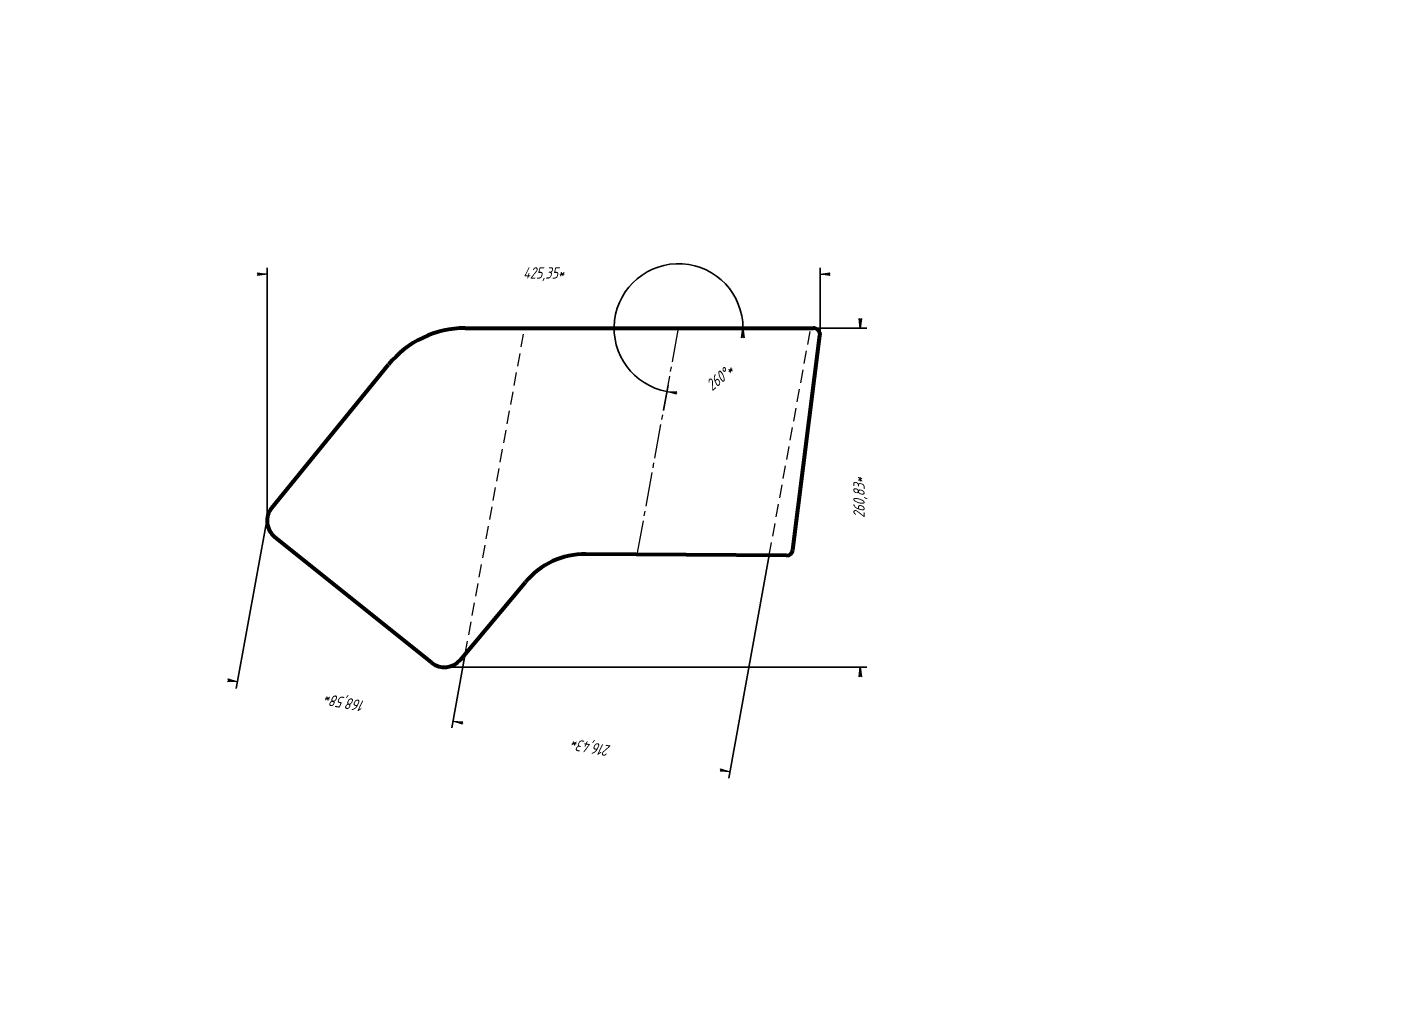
# Model space of a CAD drawing. Header units: millimetres. Extents: x 0 to 840, y 0 to 297.
# Drawn here: x 417.5 to 840, y 0 to 297 of the extents above; entities that cross this region are included whole.
import ezdxf

# ---------------------------------------------------------------- set-up
doc = ezdxf.new("R2010")
doc.units = ezdxf.units.MM
for name, pattern in [('K5LT_AXLED', [15.057379, 10.557379, -1.5, 1.5, -1.5]), ('K5LT_BASIC', [0]), ('K5LT_DASHED', [6, 4, -2]), ('K5LT_THIN', [0])]:
    doc.linetypes.add(name, pattern=pattern)
doc.layers.add('Системный слой', color=7, linetype='Continuous')
doc.styles.add('KDIMTEXTSTYLE', font='GOST_AU.SHX', dxfattribs={"width": 0.96, "oblique": 15, "height": 5})
doc.dimstyles.new('KDIMSTYLE (0.40)', dxfattribs={"dimtxt": 5, "dimasz": 1, "dimexe": 2, "dimexo": 0, "dimgap": 1, "dimtad": 1, "dimlfac": 2.5, "dimtxsty": 'KDIMTEXTSTYLE', "dimsah": 1, "dimcen": 0, "dimdle": 1, "dimadec": 0, "dimazin": 0, "dimtfac": 0.667, "dimtmove": 0, "dimatfit": 3, "dimfxl": 1, "dimtvp": 1, "dimtolj": 1, "dimtzin": 0, "dimarcsym": 0})

# ---------------------------------------------------------------- blocks, each defined once
blk = doc.blocks.new('KDIMARROW_01')
at = {"layer": 'Системный слой'}
blk.add_hatch(color=0, dxfattribs=at).paths.add_polyline_path([(-3, -0.39), (0, 0), (-3, 0.39), (-2.7, 0)])
at = {"layer": 'Системный слой', "color": 0, "linetype": 'K5LT_THIN', "lineweight": 18}
for p, q in [((-2.7, 0), (-3, 0.39)), ((-3, 0.39), (0, 0)), ((0, 0), (-3, -0.39)), ((-3, -0.39), (-2.7, 0)), ((0, 0), (-1, 0))]:
    blk.add_line(p, q, dxfattribs=at)

msp = doc.modelspace()

# ---------------------------------------------------------------- linework, layer by layer
at = {"layer": 'Системный слой', "color": 5, "linetype": 'K5LT_BASIC', "lineweight": 60, "true_color": 0x0000ff}
for p, q in [((552.1962, 204.4639), (659.3844, 204.4639)), ((653.0218, 136.2655), (661.3685, 202.2128)), ((492.6863, 149.1895), (528.6363, 193.2757)), ((541.8285, 101.538), (493.6441, 140.1507)), ((651.0242, 134.5167), (589.3267, 134.9298)), ((550.7373, 102.4232), (570.766, 126.3394))]:
    msp.add_line(p, q, dxfattribs=at)
at = {"layer": 'Системный слой', "color": 7, "linetype": 'K5LT_DASHED', "lineweight": 18}
for p, q in [((552.2344, 104.223), (570.501, 204.4639)), ((645.7605, 134.5519), (658.5004, 204.4639))]:
    msp.add_line(p, q, dxfattribs=at)
at = {"layer": 'Системный слой', "color": 30, "linetype": 'K5LT_AXLED', "lineweight": 18, "true_color": 0xff8000}
msp.add_line((605.1531, 134.8238), (617.8434, 204.4639), dxfattribs=at)
at = {"layer": 'Системный слой', "color": 7, "linetype": 'K5LT_THIN', "lineweight": 18}
for p, q in [((560.8732, 114.5337), (560.6293, 114.2415)), ((551.0842, 102.8394), (550.9063, 102.625))]:
    msp.add_line(p, q, dxfattribs=at)
at = {"layer": 'Системный слой', "color": 5, "linetype": 'K5LT_BASIC', "lineweight": 60, "true_color": 0x0000ff}
for centre, radius, start, end in [((552.1962, 174.0639), 30.4, 90, 140.804499), ((659.3844, 202.4639), 2, 352.786571, 90), ((497.6462, 145.1449), 6.4, 140.804499, 231.293007), ((651.0376, 136.5166), 2, 269.616358, 352.786571), ((589.166, 110.9303), 24, 89.616358, 140.055469), ((545.8306, 106.5323), 6.4, 231.293007, 320.055469)]:
    msp.add_arc(centre, radius, start, end, dxfattribs=at)

# ---------------------------------------------------------------- dimensions: what is measured, and where the dimension line sits
at = {"layer": 'Системный слой', "color": 7}
msp.add_linear_dim(base=(491.2462, 221.0576), p1=(661.3844, 202.4639), p2=(491.2462, 145.1449), location=(576.3153, 221.0576), dimstyle='KDIMSTYLE (0.40)', override={"dimexo": 0, "dimpost": '\\H3.5;\\W0.965;\\Q15;<>\\H3.5;\\W0.965;\\Q15;\\Q15;*', "dimblk1": 'KDIMARROW_01', "dimblk2": 'KDIMARROW_01', "dimse1": 0, "dimse2": 0, "dimclrt": 7, "dimtolj": 1}, dxfattribs=at).render()
for base, p1, p2, angle, location in [((673.7743, 100.1323), (659.3844, 204.4639), (545.8306, 100.1323), 90, (673.7743, 152.2981)), ((548.4547, 83.481), (491.2768, 145.8491), (552.2344, 104.223), 169.672464, (515.2846, 89.5255)), ((548.4547, 83.481), (645.7605, 134.5519), (552.2344, 104.223), 169.672464, (591.0402, 75.7207))]:
    msp.add_linear_dim(base=base, p1=p1, p2=p2, angle=angle, location=location, dimstyle='KDIMSTYLE (0.40)', override={"dimexo": 0, "dimpost": '\\H3.5;\\W0.965;\\Q15;<>\\H3.5;\\W0.965;\\Q15;\\Q15;*', "dimblk1": 'KDIMARROW_01', "dimblk2": 'KDIMARROW_01', "dimse1": 0, "dimse2": 0, "dimclrt": 7, "dimtolj": 1}, dxfattribs=at).render()
msp.add_angular_dim_2l(base=(614.4841, 184.9234), line1=((617.8434, 204.4639), (613.2265, 179.1281)), line2=((617.8434, 204.4639), (659.3844, 204.4639)), location=(630.5446, 189.2391), dimstyle='KDIMSTYLE (0.40)', override={"dimpost": '\\H3.5;\\W0.965;\\Q15;<>\\H3.5;\\W0.965;\\Q15;\\Q15;*', "dimblk1": 'KDIMARROW_01', "dimblk2": 'KDIMARROW_01', "dimclrt": 7, "dimtolj": 1}, dxfattribs=at).render()

doc.saveas('drawing.dxf')
